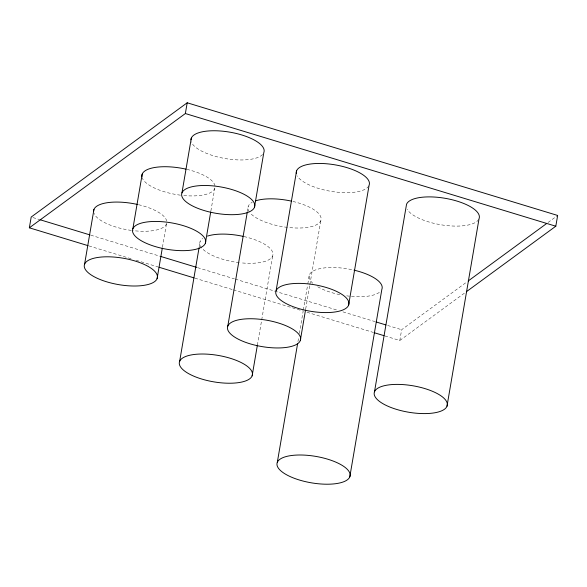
<?xml version="1.0" encoding="UTF-8"?>
<svg xmlns="http://www.w3.org/2000/svg" width="587" height="587" viewBox="0 0 587 587"><rect width="100%" height="100%" fill="white"/><g stroke="black" fill="none" stroke-linecap="round" stroke-linejoin="round"><path stroke-width="0.44" stroke-dasharray="2.94 2.2" d="M162.46 247.222L166.451 223.896M199.213 246.9L200.138 241.484M210.88 210.975L214.71 188.544M247.369 211.621L248.294 206.213M257.377 345.185L261.538 320.84M261.692 319.937L272.639 255.917M297.954 341.605L298.724 337.099M299.341 333.489L303.193 310.956M303.347 310.053L307.661 284.812M307.815 283.91L309.356 274.899M305.695 309.004L309.701 285.561M309.855 284.666L320.796 220.646M384.918 335.955L399.806 340.482L401.64 329.718L466.709 282.068M548.038 222.495L557.65 215.458M399.806 340.482L464.867 292.825M32.938 217.579L39.072 219.443M90.743 235.16L159.928 256.203M197.584 267.657L234.367 278.84M235.248 279.111L337.708 310.274M342.969 311.873L375.372 321.727M387.633 325.455L401.64 329.718M88.901 245.916L131.818 258.97M136.191 260.298L158.086 266.96M194.869 278.15L232.533 289.604M233.406 289.868L302.591 310.912M306.972 312.247L373.53 332.491M379.334 292.37A37.054 13.398 9.7 0 1 350.175 296.252M349.316 296.156A37.054 13.398 9.7 0 1 346.704 295.841M339.763 294.645A37.054 13.398 9.7 0 1 316.444 285.994M312.842 283.301A37.054 13.398 9.7 0 1 316.672 269.528A37.054 13.398 9.7 0 1 353.161 269.954M262.587 154.476A37.054 13.398 9.7 0 1 224.476 158.424A37.054 13.398 9.7 0 1 191.252 141.68M186.871 169.364A37.054 13.398 9.7 0 1 215.003 187.458A37.054 13.398 9.7 0 1 183.027 195.464M180.429 195.17A37.054 13.398 9.7 0 1 142.157 177.648M368.783 185.925A37.054 13.398 9.7 0 1 333.585 191.736A37.054 13.398 9.7 0 1 297.205 175.873M292.95 201.466A37.054 13.398 9.7 0 1 321.089 219.56A37.054 13.398 9.7 0 1 289.112 227.565M287.388 227.374A37.054 13.398 9.7 0 1 250.656 213.529M249.402 212.002A37.054 13.398 9.7 0 1 252.183 202.302M138.605 204.716A37.054 13.398 9.7 0 1 166.642 223.28A37.054 13.398 9.7 0 1 132.17 230.515M131.297 230.405A37.054 13.398 9.7 0 1 93.891 212.993M243.943 236.546A37.054 13.398 9.7 0 1 272.948 254.677A37.054 13.398 9.7 0 1 240.949 262.837M239.225 262.653A37.054 13.398 9.7 0 1 202.493 248.807M201.825 248.044A37.054 13.398 9.7 0 1 202.662 238.447M478.735 219.362A37.054 13.398 9.7 0 1 443.537 225.173A37.054 13.398 9.7 0 1 407.158 209.31"/><path stroke-width="0.88" d="M88.028 245.652L29.35 227.807L31.192 217.043L187.194 102.784L557.65 215.458L555.808 226.215L466.349 291.739M84.587 264.187L93.942 209.464M132.853 228.842L142.208 174.112M157.096 278.62A37.054 13.398 9.7 0 0 107.039 256.798A37.054 13.398 9.7 0 0 98.396 278.796A37.054 13.398 9.7 0 0 157.096 278.62L162.305 248.118M29.35 227.807L185.36 113.54L187.194 102.784M181.955 192.874L191.311 138.15M179.637 361.409L199.059 247.795M205.362 243.267A37.054 13.398 9.7 0 0 155.306 221.446A37.054 13.398 9.7 0 0 146.662 243.451A37.054 13.398 9.7 0 0 205.362 243.267L210.726 211.87M227.793 326.137L247.215 212.523M254.457 207.306A37.054 13.398 9.7 0 0 204.401 185.485A37.054 13.398 9.7 0 0 195.764 207.482A37.054 13.398 9.7 0 0 254.457 207.306L263.812 152.583A37.054 13.398 9.7 0 0 230.17 132.214A37.054 13.398 9.7 0 0 190.973 139.867M252.139 375.841A37.054 13.398 9.7 0 0 202.082 354.012A37.054 13.398 9.7 0 0 193.439 376.018A37.054 13.398 9.7 0 0 252.139 375.841L257.377 345.185M276.088 290.763L296.589 170.846M277.306 462.395L297.646 343.41M300.302 340.563A37.054 13.398 9.7 0 0 250.245 318.741A37.054 13.398 9.7 0 0 241.602 340.746A37.054 13.398 9.7 0 0 300.302 340.563L305.541 309.907M348.59 305.196A37.054 13.398 9.7 0 0 298.534 283.374A37.054 13.398 9.7 0 0 289.89 305.372A37.054 13.398 9.7 0 0 348.59 305.196L369.091 185.272A37.054 13.398 9.7 0 0 334.245 164.712A37.054 13.398 9.7 0 0 296.31 173.466M349.808 476.827A37.054 13.398 9.7 0 0 299.752 454.998A37.054 13.398 9.7 0 0 291.115 477.004A37.054 13.398 9.7 0 0 349.808 476.827L381.858 289.332A37.054 13.398 9.7 0 0 354.012 270.152M374.491 391.778L406.542 204.283A37.054 13.398 9.7 0 1 447.786 198.795A37.054 13.398 9.7 0 1 479.043 218.716L446.993 406.211A37.054 13.398 9.7 0 1 388.301 406.387A37.054 13.398 9.7 0 1 396.937 384.39A37.054 13.398 9.7 0 1 446.993 406.211M468.184 280.982L546.563 223.581M185.36 113.54L555.808 226.215M39.945 219.707L89.87 234.888M160.801 256.468L196.711 267.386M376.245 321.992L385.879 324.927M158.967 267.224L193.996 277.878M374.403 332.756L384.037 335.683M141.937 176.731A37.054 13.398 9.7 0 1 186.013 169.166M255.646 200.827A37.054 13.398 9.7 0 1 291.247 201.084M93.604 211.181A37.054 13.398 9.7 0 1 137.747 204.518M207.49 236.099A37.054 13.398 9.7 0 1 243.084 236.356"/></g></svg>
